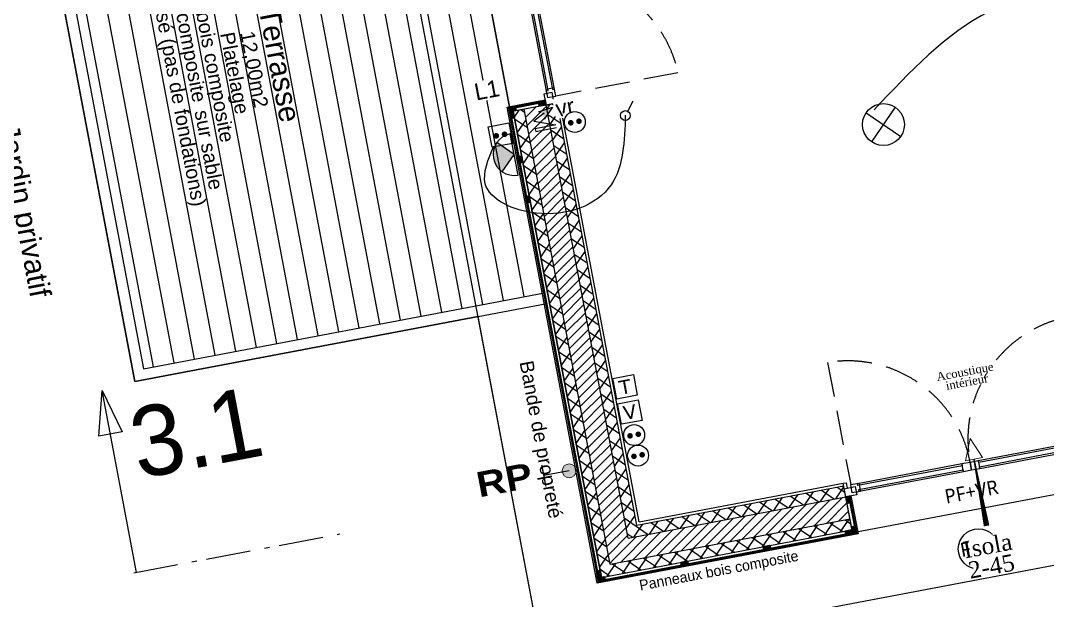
# Model space of a CAD drawing. Header units: centimetres. Extents: x 197412 to 267601, y -375791 to -305433.
# Drawn here: x 210810 to 218161, y -367034 to -362881 of the extents above; entities that cross this region are included whole.
import ezdxf

# ---------------------------------------------------------------- set-up
doc = ezdxf.new("R2010")
doc.units = ezdxf.units.CM
doc.linetypes.add('Style de ligne -2', pattern=[0.694425, 0.48607, -0.208355])
doc.linetypes.add('Style de ligne -6', pattern=[1.04164, 0.625, -0.20828, 0.06943, -0.13893])
for name, color, linetype in [('3-BAT C-Niveau 0', 250, 'Continuous'), ('prlm-EAU-EF', 161, 'Continuous'), ('prlm-VMC', 62, 'Continuous')]:
    doc.layers.add(name, color=color, linetype=linetype)
doc.layers.add('prlm-ELEC-CFA', color=1, linetype='Continuous', lineweight=25)
doc.layers.add('prlm-ELEC-CFO', color=1, linetype='Continuous', lineweight=25)
doc.styles.add('Futura Book', font='')
doc.styles.add('Futura Std Book', font='')
doc.styles.add('Helvetica', font='arial.ttf')
doc.styles.add('Lucida Grande', font='')
doc.styles.add('prlm-eau-ef', font='ariblk.ttf', dxfattribs={"height": 18})
doc.styles.add('prlm-elec-cfo', font='comic.ttf', dxfattribs={"height": 12})
doc.styles.add('prlm-vmc', font='pala.ttf', dxfattribs={"height": 14})
doc.styles.get("Standard").update_dxf_attribs({"font": 'ARIALUNI.TTF', "height": 100})
doc.styles.get('Futura Book').set_extended_font_data('Futura Book')
doc.styles.get('Futura Std Book').set_extended_font_data('Futura Std Book')
doc.styles.get('Lucida Grande').set_extended_font_data('Lucida Grande')
pattern_1 = [(45, (82627.55, 127994.637), (-31.2347524, 39.0434405), [])]
pattern_2 = [(45, (0, 0), (0, -1), [])]

# ---------------------------------------------------------------- blocks, each defined once
blk = doc.blocks.new('PORTE FENETRE TYPE 2')
at = {"linetype": 'Style de ligne -2', "ltscale": 50.8}
for p, q in [((6.05, 105), (6.05, 16)), ((180, 16), (180, 105))]:
    blk.add_line(p, q, dxfattribs=at)
at = {"linetype": 'Continuous', "lineweight": 25, "flags": 128}
for points in [[(1, 18), (3, 18), (3, 14)], [(184.71, 18), (183, 18), (183, 14)], [(3, 8), (3, -18), (1, -18)], [(183, 8), (183, -18), (184.71, -18)]]:
    blk.add_lwpolyline(points, dxfattribs=at)
at = {"linetype": 'Continuous', "flags": 128}
for points in [[(6, 16), (12, 16), (12, 10), (6, 10)], [(11, 16), (87, 16), (87, 14.5), (11, 14.5)], [(87, 16), (93, 16), (93, 10), (87, 10)], [(93, 16), (99, 16), (99, 10), (93, 10)], [(99, 16), (176, 16), (176, 14.5), (99, 14.5)], [(174, 16), (180, 16), (180, 10), (174, 10)], [(1, 14), (9, 14), (9, 8), (1, 8)], [(11, 11.5), (87, 11.5), (87, 10), (11, 10)], [(99, 11.5), (176, 11.5), (176, 10), (99, 10)], [(177, 14), (184.71, 14), (184.71, 8), (177, 8)]]:
    blk.add_lwpolyline(points, close=True, dxfattribs=at)
at = {"linetype": 'Style de ligne -2', "ltscale": 50.8}
for centre, start, end in [((4, 16), 0, 88.42187), ((182, 16), 91.28733, 180)]:
    blk.add_arc(centre, 89, start, end, dxfattribs=at)
at = {"insert": (70.68, 0.04), "char_height": 10.161, "attachment_point": 1, "line_spacing_factor": 0.978845, "style": 'Lucida Grande'}
blk.add_mtext('PF+VR ', dxfattribs=at)
blk = doc.blocks.new('Groupe-294-1')
at = {"linetype": 'Continuous'}
blk.add_line((12919.97, -49482.72), (12895.29, -49352.48), dxfattribs=at)
at = {"linetype": 'Style de ligne -6', "ltscale": 50.8}
blk.add_line((12917.98, -49483.11), (13065.36, -49455.18), dxfattribs=at)
at = {"linetype": 'Continuous', "flags": 128}
blk.add_lwpolyline([(12893, -49385.27), (12895.29, -49352.48), (12909.7, -49382.02)], close=True, dxfattribs=at)
at = {"insert": (12911.85, -49366.47), "char_height": 50.344, "attachment_point": 1, "rotation": 10.73129, "line_spacing_factor": 0.962448, "style": 'Futura Std Book'}
blk.add_mtext('3.1', dxfattribs=at)
blk = doc.blocks.new('Groupe-372-1')
at = {"linetype": 'Continuous'}
h = blk.add_hatch(dxfattribs=at)
h.set_pattern_fill('BOIS 45', color=256, style=0, pattern_type=2)
h.set_pattern_definition(pattern_2)
h.paths.add_polyline_path([(13191.68, -49152.12), (13186.76, -49153.05), (13186.26, -49150.4), (13191.17, -49149.47)])
h = blk.add_hatch(dxfattribs=at)
h.set_pattern_fill('BOIS 45', color=256, style=0, pattern_type=2)
h.set_pattern_definition(pattern_2)
h.paths.add_polyline_path([(13213, -49148.08), (13208.09, -49149.01), (13207.58, -49146.36), (13212.5, -49145.43)])
h = blk.add_hatch(dxfattribs=at)
h.set_pattern_fill('BOIS 45', color=256, style=0, pattern_type=2)
h.set_pattern_definition(pattern_2)
h.paths.add_polyline_path([(13187.69, -49157.96), (13186.76, -49153.05), (13189.42, -49152.55), (13190.35, -49157.46)])
h = blk.add_hatch(dxfattribs=at)
h.set_pattern_fill('BOIS 45', color=256, style=0, pattern_type=2)
h.set_pattern_definition(pattern_2)
h.paths.add_polyline_path([(13193.73, -49189.84), (13192.8, -49184.93), (13195.45, -49184.43), (13196.38, -49189.34)])
h = blk.add_hatch(dxfattribs=at)
h.set_pattern_fill('BOIS 45', color=256, style=0, pattern_type=2)
h.set_pattern_definition(pattern_2)
h.paths.add_polyline_path([(13199.14, -49218.38), (13198.21, -49213.47), (13200.86, -49212.97), (13201.79, -49217.88)])
h = blk.add_hatch(dxfattribs=at)
h.set_pattern_fill('BOIS 45', color=256, style=0, pattern_type=2)
h.set_pattern_definition(pattern_2)
h.paths.add_polyline_path([(13855.98, -49372.02), (13860.89, -49371.09), (13861.39, -49373.74), (13856.48, -49374.67)])
h = blk.add_hatch(dxfattribs=at)
h.set_pattern_fill('BOIS 45', color=256, style=0, pattern_type=2)
h.set_pattern_definition(pattern_2)
h.paths.add_polyline_path([(13796.26, -49383.33), (13801.17, -49382.4), (13801.67, -49385.05), (13796.76, -49385.98)])
h = blk.add_hatch(dxfattribs=at)
h.set_pattern_fill('BOIS 45', color=256, style=0, pattern_type=2)
h.set_pattern_definition(pattern_2)
h.paths.add_polyline_path([(13737.3, -49394.5), (13742.22, -49393.57), (13742.72, -49396.22), (13737.81, -49397.15)])
h = blk.add_hatch(dxfattribs=at)
h.set_pattern_fill('BOIS 45', color=256, style=0, pattern_type=2)
h.set_pattern_definition(pattern_2)
h.paths.add_polyline_path([(13608.12, -49394.53), (13609.05, -49399.45), (13606.4, -49399.95), (13605.47, -49395.04)])
h = blk.add_hatch(dxfattribs=at)
h.set_pattern_fill('BOIS 45', color=256, style=0, pattern_type=2)
h.set_pattern_definition(pattern_2)
h.paths.add_polyline_path([(13678.35, -49405.66), (13683.26, -49404.73), (13683.77, -49407.38), (13678.85, -49408.31)])
h = blk.add_hatch(dxfattribs=at)
h.set_pattern_fill('BOIS 45', color=256, style=0, pattern_type=2)
h.set_pattern_definition(pattern_2)
h.paths.add_polyline_path([(13612.16, -49415.85), (13613.09, -49420.77), (13610.44, -49421.27), (13609.51, -49416.36)])
h = blk.add_hatch(dxfattribs=at)
h.set_pattern_fill('BOIS 45', color=256, style=0, pattern_type=2)
h.set_pattern_definition(pattern_2)
h.paths.add_polyline_path([(13612.59, -49418.11), (13617.5, -49417.18), (13618, -49419.84), (13613.09, -49420.77)])
h = blk.add_hatch(dxfattribs=at)
h.set_pattern_fill('BOIS 45', color=256, style=0, pattern_type=2)
h.set_pattern_definition(pattern_2)
h.paths.add_polyline_path([(13428.51, -49433.43), (13427.58, -49428.52), (13430.23, -49428.02), (13431.16, -49432.93)])
h = blk.add_hatch(dxfattribs=at)
h.set_pattern_fill('BOIS 45', color=256, style=0, pattern_type=2)
h.set_pattern_definition(pattern_2)
h.paths.add_polyline_path([(13432.55, -49454.75), (13427.63, -49455.68), (13427.13, -49453.03), (13432.04, -49452.1)])
h = blk.add_hatch(dxfattribs=at)
h.set_pattern_fill('BOIS 45', color=256, style=0, pattern_type=2)
h.set_pattern_definition(pattern_2)
h.paths.add_polyline_path([(13432.55, -49454.75), (13431.62, -49449.84), (13434.27, -49449.34), (13435.2, -49454.25)])
h = blk.add_hatch(dxfattribs=at)
h.set_pattern_fill('BOIS 45', color=256, style=0, pattern_type=2)
h.set_pattern_definition(pattern_2)
h.paths.add_polyline_path([(13373.75, -49465.89), (13368.84, -49466.82), (13368.33, -49464.17), (13373.25, -49463.24)])
h = blk.add_hatch(dxfattribs=at)
h.set_pattern_fill('BOIS 45', color=256, style=0, pattern_type=2)
h.set_pattern_definition(pattern_2)
h.paths.add_polyline_path([(13314.8, -49477.05), (13309.88, -49477.98), (13309.38, -49475.33), (13314.29, -49474.4)])
h = blk.add_hatch(dxfattribs=at)
h.set_pattern_fill('BOIS 45', color=256, style=0, pattern_type=2)
h.set_pattern_definition(pattern_2)
h.paths.add_polyline_path([(13249.93, -49486.59), (13249, -49481.68), (13251.65, -49481.18), (13252.58, -49486.09)])
h = blk.add_hatch(dxfattribs=at)
h.set_pattern_fill('BOIS 45', color=256, style=0, pattern_type=2)
h.set_pattern_definition(pattern_2)
h.paths.add_polyline_path([(13255.34, -49488.31), (13250.43, -49489.24), (13249.93, -49486.59), (13254.84, -49485.66)])
at = {"linetype": 'Continuous', "flags": 128}
for points in [[(13186.26, -49150.4), (13186.08, -49149.42), (13212.31, -49144.45), (13212.5, -49145.43)], [(13250.62, -49490.23), (13249.64, -49490.41), (13185.09, -49149.6), (13186.08, -49149.42)], [(13189.42, -49152.55), (13252.62, -49486.28), (13432.08, -49452.3), (13427.58, -49428.52), (13430.23, -49428.02), (13435.2, -49454.25), (13250.43, -49489.24), (13186.26, -49150.4), (13212.5, -49145.43), (13213, -49148.08)], [(13191.68, -49152.12), (13186.76, -49153.05), (13186.26, -49150.4), (13191.17, -49149.47)], [(13213, -49148.08), (13208.09, -49149.01), (13207.58, -49146.36), (13212.5, -49145.43)], [(13187.69, -49157.96), (13186.76, -49153.05), (13189.42, -49152.55), (13190.35, -49157.46)], [(13193.73, -49189.84), (13192.8, -49184.93), (13195.45, -49184.43), (13196.38, -49189.34)], [(13199.14, -49218.38), (13198.21, -49213.47), (13200.86, -49212.97), (13201.79, -49217.88)], [(13860.6, -49373.89), (13610.44, -49421.27), (13605.48, -49395.08), (13608.13, -49394.57), (13612.59, -49418.11), (13860.1, -49371.24)], [(13855.98, -49372.02), (13860.89, -49371.09), (13861.39, -49373.74), (13856.48, -49374.67)], [(13861.08, -49371.06), (13861.88, -49375.29), (13859.62, -49375.71), (13859.58, -49375.52), (13861.65, -49375.13), (13860.92, -49371.29), (13858.86, -49371.68), (13858.82, -49371.48)], [(13609.64, -49422.44), (13609.45, -49421.46), (13861.56, -49373.71), (13861.75, -49374.69)], [(13796.26, -49383.33), (13801.17, -49382.4), (13801.67, -49385.05), (13796.76, -49385.98)], [(13737.3, -49394.5), (13742.22, -49393.57), (13742.72, -49396.22), (13737.81, -49397.15)], [(13604.49, -49395.26), (13605.48, -49395.08), (13610.44, -49421.27), (13609.45, -49421.46)], [(13608.12, -49394.53), (13609.05, -49399.45), (13606.4, -49399.95), (13605.47, -49395.04)], [(13678.35, -49405.66), (13683.26, -49404.73), (13683.77, -49407.38), (13678.85, -49408.31)], [(13612.16, -49415.85), (13613.09, -49420.77), (13610.44, -49421.27), (13609.51, -49416.36)], [(13612.59, -49418.11), (13617.5, -49417.18), (13618, -49419.84), (13613.09, -49420.77)], [(13428.51, -49433.43), (13427.58, -49428.52), (13430.23, -49428.02), (13431.16, -49432.93)], [(13436.17, -49454.03), (13435.19, -49454.21), (13430.23, -49428.02), (13431.21, -49427.83)], [(13432.55, -49454.75), (13427.63, -49455.68), (13427.13, -49453.03), (13432.04, -49452.1)], [(13432.55, -49454.75), (13431.62, -49449.84), (13434.27, -49449.34), (13435.2, -49454.25)], [(13249.64, -49490.41), (13249.45, -49489.43), (13436.18, -49454.07), (13436.37, -49455.05)], [(13373.75, -49465.89), (13368.84, -49466.82), (13368.33, -49464.17), (13373.25, -49463.24)], [(13314.8, -49477.05), (13309.88, -49477.98), (13309.38, -49475.33), (13314.29, -49474.4)], [(13249.93, -49486.59), (13249, -49481.68), (13251.65, -49481.18), (13252.58, -49486.09)], [(13255.34, -49488.31), (13250.43, -49489.24), (13249.93, -49486.59), (13254.84, -49485.66)]]:
    blk.add_lwpolyline(points, close=True, dxfattribs=at)
blk = doc.blocks.new('Groupe-414-1')
at = {"linetype": 'Continuous'}
blk.add_circle((13522.54, -49465.96), 14.45, dxfattribs=at)
at = {"insert": (13508.73, -49461.85), "char_height": 10.087, "attachment_point": 1, "rotation": 10.72359, "line_spacing_factor": 0.834288, "style": 'Helvetica'}
blk.add_mtext('F3a', dxfattribs=at)
blk = doc.blocks.new('xi.PC-EXT')
at = {"layer": 'prlm-ELEC-CFO', "color": 0, "linetype": 'ByBlock', "lineweight": -2, "flags": 128}
blk.add_lwpolyline([(-7.5, 7.5), (7.5, 7.5), (7.5, -7.5), (-7.5, -7.5)], close=True, dxfattribs=at)
at = {"layer": 'prlm-ELEC-CFO', "color": 0, "linetype": 'ByBlock', "lineweight": 5, "const_width": 2}
for points in [[(-4, 0, 1), (-2, 0, 1)], [(2, 0, 1), (4, 0, 1)]]:
    blk.add_lwpolyline(points, format="xyb", close=True, dxfattribs=at)
blk = doc.blocks.new('xi.SA')
at = {"layer": 'prlm-ELEC-CFO', "color": 0}
blk.add_lwpolyline([(0.2, -1.28), (5.5, 5.28)], dxfattribs=at)
blk.add_circle((-2, -4), 3.5, dxfattribs=at)
blk = doc.blocks.new('xi.LUM1')
at = {"layer": 'prlm-ELEC-CFO', "linetype": 'ByBlock', "lineweight": 5}
blk.add_hatch(color=0, dxfattribs=at).paths.add_polyline_path([(10.61, 10.61, 0.414214), (-10.61, 10.61), (0, 0)])
at = {"layer": 'prlm-ELEC-CFO', "color": 0, "linetype": 'ByBlock', "lineweight": -2, "flags": 128}
blk.add_lwpolyline([(15, 0, 1), (-15, 0)], format="xyb", close=True, dxfattribs=at)
at = {"layer": 'prlm-ELEC-CFO', "color": 0}
blk.add_lwpolyline([(-10.61, 10.61), (0, 0), (10.61, 10.61)], dxfattribs=at)
blk = doc.blocks.new('xi.VR')
at = {"layer": 'prlm-ELEC-CFO', "lineweight": 5}
blk.add_hatch(color=0, dxfattribs=at).paths.add_polyline_path([(-3, 6), (-0.1, 3.7), (0, 0), (7.5, 7.5)])
at = {"layer": 'prlm-ELEC-CFO', "color": 0}
for points in [[(-3, 6), (7.5, 7.5), (0, 0)], [(0.95, 4.23), (-7.5, 0), (7.5, -5.5), (-7.5, -5.5), (-7.5, -7.5), (7.5, -7.5)]]:
    blk.add_lwpolyline(points, dxfattribs=at)
blk = doc.blocks.new('xi.PC')
at = {"color": 0, "lineweight": 5}
blk.add_wipeout([(-7.5, -7.5), (7.5, -7.5), (7.5, 7.5), (-7.5, 7.5)], dxfattribs=at).dxf.layer = 'prlm-ELEC-CFO'
at = {"layer": 'prlm-ELEC-CFO', "color": 0, "linetype": 'ByBlock', "lineweight": 5, "const_width": 2}
for points in [[(-4, 0, 1), (-2, 0, 1)], [(2, 0, 1), (4, 0, 1)]]:
    blk.add_lwpolyline(points, format="xyb", close=True, dxfattribs=at)
at = {"layer": 'prlm-ELEC-CFO', "color": 0, "linetype": 'ByBlock', "lineweight": -2}
blk.add_circle((0, 0), 7.5, dxfattribs=at)
blk = doc.blocks.new('xi.PTCE')
at = {"layer": 'prlm-ELEC-CFO', "color": 0}
for points in [[(-10.61, 10.61), (10.61, -10.61)], [(10.61, 10.61), (-10.61, -10.61)]]:
    blk.add_lwpolyline(points, dxfattribs=at)
at = {"layer": 'prlm-ELEC-CFO', "color": 0, "linetype": 'ByBlock'}
blk.add_circle((0, 0), 15, dxfattribs=at)
blk = doc.blocks.new('xi.EA')
at = {"layer": 'prlm-VMC', "color": 0, "linetype": 'ByBlock', "lineweight": 5, "flags": 128}
blk.add_lwpolyline([(-6.17, -15), (6.17, -15), (0, 0)], close=True, dxfattribs=at)
at = {"layer": 'prlm-VMC', "color": 0, "linetype": 'ByBlock', "lineweight": -2, "flags": 128}
blk.add_lwpolyline([(0, -15, 1, 4, 0), (0, -63.63, 1, 1, 0)], format="xyseb", dxfattribs=at)
at = {"layer": 'prlm-VMC', "color": 0, "linetype": 'ByBlock', "lineweight": 5}
blk.add_solid([(0, 0), (6.17, -15), (-6.17, -15), (0, 0)], dxfattribs=at)
blk = doc.blocks.new('xi.rp')
at = {"layer": 'prlm-EAU-EF', "lineweight": 5}
h = blk.add_hatch(color=0, dxfattribs=at)
edge = h.paths.add_edge_path()
edge.add_arc((0, 5), 5, 0, 360)
at = {"layer": 'prlm-EAU-EF', "color": 0, "const_width": 1, "flags": 128}
blk.add_lwpolyline([(-7.82, 23.46), (7.82, 23.46)], dxfattribs=at)
at = {"layer": 'prlm-EAU-EF', "color": 0, "flags": 128}
blk.add_lwpolyline([(0, 5), (0, 23.46)], dxfattribs=at)
at = {"layer": 'prlm-EAU-EF', "color": 0, "lineweight": 5}
blk.add_circle((0, 5), 5, dxfattribs=at)
blk = doc.blocks.new('xi.TEL')
at = {"layer": 'prlm-ELEC-CFA', "color": 0, "linetype": 'ByBlock', "lineweight": -2, "flags": 128}
blk.add_lwpolyline([(-7.5, 7.5), (7.5, 7.5), (7.5, -7.5), (-7.5, -7.5)], close=True, dxfattribs=at)
at = {"layer": 'prlm-ELEC-CFA', "color": 0, "linetype": 'ByBlock', "insert": (0, 0), "char_height": 10, "width": 11.36, "attachment_point": 5}
blk.add_mtext('{\\fVerdana|b0|i0|c0|p34;T}', dxfattribs=at)
blk = doc.blocks.new('xi.TV')
at = {"layer": 'prlm-ELEC-CFA', "color": 0, "linetype": 'ByBlock', "lineweight": -2, "flags": 128}
blk.add_lwpolyline([(-7.5, 7.5), (7.5, 7.5), (7.5, -7.5), (-7.5, -7.5)], close=True, dxfattribs=at)
at = {"layer": 'prlm-ELEC-CFA', "color": 0, "linetype": 'ByBlock', "insert": (0, 0), "char_height": 10, "width": 11.36, "attachment_point": 5}
blk.add_mtext('{\\fVerdana|b0|i0|c0|p34;V}', dxfattribs=at)

msp = doc.modelspace()

# ---------------------------------------------------------------- hatches: boundary and pattern name
at = {"layer": '3-BAT C-Niveau 0'}
h = msp.add_hatch(dxfattribs=at)
h.set_pattern_fill('02_ISOLANT', color=256, scale=10, angle=100.72359, style=0, pattern_type=2)
h.set_pattern_definition([(145.723595, (82441.66, 127994.64), (-45.054865, -66.106423), []), (235.723595, (82441.66, 127994.64), (-66.106423, 45.054865), [])])
h.paths.add_polyline_path([(215159, -366587.7), (215222.7, -366494.3), (214650.2, -363471.3), (214571.6, -363486.2)])
h = msp.add_hatch(dxfattribs=at)
h.set_pattern_fill('02_ISOLANT', color=256, scale=10, angle=100.72359, style=0, pattern_type=2)
h.set_pattern_definition([(145.723595, (82441.66, 127994.64), (-45.054865, -66.106423), []), (235.723595, (82441.66, 127994.64), (-66.106423, 45.054865), [])])
h.paths.add_polyline_path([(214967.9, -366868.2), (215031.6, -366774.7), (214414.4, -363516), (214335.8, -363530.8)])
h = msp.add_hatch(dxfattribs=at)
h.set_pattern_fill('MURS MACONNERIE-2', color=256, scale=10, style=0, pattern_type=2)
h.set_pattern_definition(pattern_1)
h.paths.add_polyline_path([(215031.6, -366774.7), (215159, -366587.7), (214571.6, -363486.2), (214414.4, -363516)])
h = msp.add_hatch(dxfattribs=at)
h.set_pattern_fill('02_ISOLANT', color=256, scale=10, angle=10.72359, style=0, pattern_type=2)
h.set_pattern_definition([(55.723595, (82441.66, 127994.64), (-66.106423, 45.054865), []), (145.723595, (82441.66, 127994.64), (45.054865, 66.106423), [])])
h.paths.add_polyline_path([(215222.7, -366494.3), (215159, -366587.7), (216717.8, -366292.5), (216702.9, -366213.9)])
h = msp.add_hatch(dxfattribs=at)
h.set_pattern_fill('MURS MACONNERIE-2', color=256, scale=10, style=0, pattern_type=2)
h.set_pattern_definition(pattern_1)
h.paths.add_polyline_path([(215159, -366587.7), (215031.6, -366774.7), (216747.6, -366449.7), (216717.8, -366292.5)])
h = msp.add_hatch(dxfattribs=at)
h.set_pattern_fill('02_ISOLANT', color=256, scale=10, angle=10.72359, style=0, pattern_type=2)
h.set_pattern_definition([(55.723595, (82441.66, 127994.64), (-66.106423, 45.054865), []), (145.723595, (82441.66, 127994.64), (45.054865, 66.106423), [])])
h.paths.add_polyline_path([(215031.6, -366774.7), (214967.9, -366868.2), (216762.5, -366528.3), (216747.6, -366449.7)])

# ---------------------------------------------------------------- linework, layer by layer
for p, q in [((214266.8, -364886.4), (213552.1, -361112.4)), ((214414.2, -364858.5), (213699.5, -361084.5)), ((213824.7, -364970.1), (213110, -361196.2)), ((213972.1, -364942.2), (213257.4, -361168.2)), ((214119.5, -364914.3), (213404.8, -361140.3)), ((213529.9, -365025.9), (212815.2, -361252)), ((213677.3, -364998), (212962.6, -361224.1)), ((213087.8, -365109.7), (212373.1, -361335.7)), ((213235.2, -365081.8), (212520.5, -361307.8)), ((213382.6, -365053.8), (212667.9, -361279.9)), ((212793, -365165.5), (212078.3, -361391.5)), ((212940.4, -365137.6), (212225.7, -361363.6)), ((212350.9, -365249.2), (211636.2, -361475.3)), ((212498.3, -365221.3), (211783.6, -361447.3)), ((212645.7, -365193.4), (211931, -361419.4)), ((211908.8, -365332.9), (211194.1, -361559)), ((212056.1, -365305), (211341.4, -361531.1)), ((212203.5, -365277.1), (211488.8, -361503.2)), ((211761.4, -365360.9), (211046.7, -361586.9)), ((214669.9, -363467.6), (214316.2, -363534.6)), ((215222.7, -366494.3), (214650.2, -363471.3)), ((215238.7, -366470.9), (214669.9, -363467.6)), ((215238.7, -366470.9), (214669.9, -363467.6)), ((214951.9, -366891.6), (214316.2, -363534.6)), ((214951.9, -366891.6), (214316.2, -363534.6)), ((214967.9, -366868.2), (214335.8, -363530.8)), ((215031.6, -366774.7), (214414.4, -363516)), ((215031.6, -366774.7), (214414.4, -363516)), ((215159, -366587.7), (214571.6, -363486.2)), ((215238.7, -366470.9), (216699.2, -366194.3)), ((215238.7, -366470.9), (216699.2, -366194.3)), ((216766.2, -366548), (216699.2, -366194.3)), ((215222.7, -366494.3), (216702.9, -366213.9)), ((215159, -366587.7), (216717.8, -366292.5)), ((215159, -366587.7), (216717.8, -366292.5)), ((215031.6, -366774.7), (216747.6, -366449.7)), ((214951.9, -366891.6), (216766.2, -366548)), ((214951.9, -366891.6), (216766.2, -366548)), ((214967.9, -366868.2), (216762.5, -366528.3))]:
    msp.add_line(p, q, dxfattribs=at)
at = {"layer": '3-BAT C-Niveau 0', "flags": 128}
for points in [[(222362.8, -365997), (214553.7, -367475.9), (209911.6, -342963.8), (210402.9, -342870.8), (214951.9, -366891.6), (222269.8, -365505.7)], [(213832, -360978), (210884.4, -361536.2), (211628.7, -365466.4), (214576.3, -364908.1)], [(220184.5, -366409.5), (214553.6, -367476), (214085, -365001.2), (211628.7, -365466.4), (210893.8, -361585.8), (209420.2, -361865.7), (210323.5, -366635.8), (215103, -371902.1), (221012.8, -370783)]]:
    msp.add_lwpolyline(points, close=True, dxfattribs=at)
msp.add_lwpolyline([(213846.9, -361056.6), (210977.9, -361599.9), (211691.6, -365374.1), (214561.6, -364830.6)], dxfattribs=at)
at = {"layer": 'prlm-ELEC-CFO'}
for points in [[(218993.6, -362580.9), (217743.5, -362817.6), (216920.5, -363519.8)], [(215139.1, -363559.6), (215037.1, -364057.9), (214500.7, -364260.3), (214137, -364049.6), (214198.2, -363779.3)]]:
    msp.add_spline(points, degree=3, dxfattribs=at)

# ---------------------------------------------------------------- block references
at = {"layer": '3-BAT C-Niveau 0', "yscale": 10, "zscale": 10}
for p, xscale, rotation in [((214494.9, -363510.9), -9.999999999999998, 280.7235947438778), ((216722.9, -366373), 10, 10.72359474388812)]:
    msp.add_blockref('PORTE FENETRE TYPE 2', p, dxfattribs=dict(at, xscale=xscale, rotation=rotation))
at = {"layer": '3-BAT C-Niveau 0', "xscale": 10, "yscale": 10, "zscale": 10}
for name in ['Groupe-372-1', 'Groupe-294-1', 'Groupe-414-1']:
    msp.add_blockref(name, (82441.7, 127994.6), dxfattribs=at)
at = {"layer": 'prlm-EAU-EF', "xscale": 10, "yscale": 10, "zscale": 10, "rotation": 100.7235947437902}
msp.add_blockref('xi.rp', (214786.2, -366096.4), dxfattribs=at)
at = {"layer": 'prlm-ELEC-CFA', "xscale": 10, "yscale": 10, "zscale": 10, "rotation": 10.72360141139323}
msp.add_blockref('xi.TEL', (215137.1, -365504.6), dxfattribs=at)
at = {"layer": 'prlm-ELEC-CFO', "xscale": 10, "yscale": 10, "zscale": 10}
for name, p, rotation in [('xi.SA', (215151.6, -363518.3), 10.72360141139323), ('xi.PTCE', (216986.7, -363626), 10.72360141139323), ('xi.PC-EXT', (214245.2, -363701.3), 10.72360141139323), ('xi.LUM1', (214343.2, -363840), 100.7236014114397)]:
    msp.add_blockref(name, p, dxfattribs=dict(at, rotation=rotation))

# ---------------------------------------------------------------- texts
at = {"layer": '3-BAT C-Niveau 0'}
for s, insert, char_height, attachment_point, rotation, line_spacing_factor, style in [('Terrasse\\P{\\H0.6752x;12,00m2}\\P{\\H0.6752x;Platelage \\Pbois composite}\\P{\\H0.6752x;bois composite} {\\H0.6752x;sur sable\\Pstabilisé (pas de fondations)}\\P\\P', (212740.8, -363182.6), 151.309, 2, 280.72359, 0.834288, 'Helvetica'), ('Jardin privatif\\P{\\H0.6752x;51,92m2}\\P{\\H0.6752x;Engazonnement\\P}\\P', (210913.9, -364228.7), 151.309, 2, 280.72359, 0.834288, 'Helvetica'), ('Panneaux bois composite', (215233, -366889.3), 75.516, 1, 10.72359, 0.962448, 'Futura Book')]:
    msp.add_mtext(s, dxfattribs=dict(at, insert=insert, char_height=char_height, attachment_point=attachment_point, rotation=rotation, line_spacing_factor=line_spacing_factor, style=style))
at = {"layer": '3-BAT C-Niveau 0', "insert": (214585.4, -365872), "char_height": 99.078, "width": 1587.214, "attachment_point": 2, "rotation": 280.72359, "line_spacing_factor": 0.834288, "style": 'Helvetica'}
msp.add_mtext('Bande de propreté', dxfattribs=at)

# ---------------------------------------------------------------- next in the draw order: block references
at = {"layer": 'prlm-ELEC-CFO', "xscale": 10, "yscale": 10, "zscale": 10, "rotation": 10.72360141139323}
msp.add_blockref('xi.PC', (215202.4, -365849.5), dxfattribs=at)

# ---------------------------------------------------------------- next in the draw order: texts
at = {"layer": 'prlm-EAU-EF', "insert": (214256.5, -366082), "char_height": 180, "attachment_point": 2, "rotation": 10.7236, "line_spacing_factor": 0.8, "style": 'prlm-eau-ef', "bg_fill": 3, "box_fill_scale": 0.95, "bg_fill_color": 256, "bg_fill_transparency": 0}
msp.add_mtext('RP', dxfattribs=at)
at = {"layer": 'prlm-ELEC-CFO', "char_height": 120, "attachment_point": 5, "rotation": 10.7236, "line_spacing_factor": 0.8, "style": 'prlm-elec-cfo', "bg_fill": 3, "box_fill_scale": 1.1, "bg_fill_color": 256, "bg_fill_transparency": 0}
for s, insert in [('L1', (214148.3, -363378.5)), ('vr', (214707.2, -363502.5))]:
    msp.add_mtext(s, dxfattribs=dict(at, insert=insert))
at = {"layer": 'prlm-VMC', "width": 236.74, "attachment_point": 2, "rotation": 10.7236, "line_spacing_factor": 0.75, "style": 'prlm-vmc', "bg_fill": 3, "box_fill_scale": 1.1, "bg_fill_color": 256, "bg_fill_transparency": 0}
for s, insert, char_height in [('Acoustique intérieur', (217564.5, -365365.8), 60), ('Isola\\P2-45', (217721, -366582.6), 120)]:
    msp.add_mtext(s, dxfattribs=dict(at, insert=insert, char_height=char_height))

# ---------------------------------------------------------------- next in the draw order: block references
at = {"layer": 'prlm-ELEC-CFA', "xscale": 10, "yscale": 10, "zscale": 10, "rotation": 10.72360141139323}
msp.add_blockref('xi.TV', (215171.2, -365684.7), dxfattribs=at)
at = {"layer": 'prlm-ELEC-CFO', "xscale": 10, "yscale": 10, "zscale": 10, "rotation": 10.72360141139323}
for name, p in [('xi.VR', (214557.9, -363588.3)), ('xi.PC', (214777.9, -363607.9)), ('xi.PC', (215230.2, -365996.1))]:
    msp.add_blockref(name, p, dxfattribs=at)
at = {"layer": 'prlm-VMC', "xscale": 10, "yscale": 10, "zscale": 10, "rotation": 10.72360141139323}
msp.add_blockref('xi.EA', (217606.8, -365874.9), dxfattribs=at)

doc.saveas('drawing.dxf')
